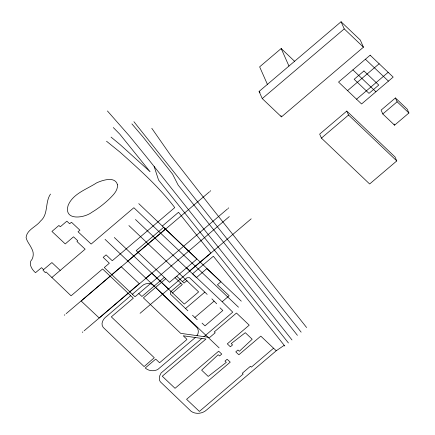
<?xml version="1.0" encoding="UTF-8"?>
<svg xmlns="http://www.w3.org/2000/svg" width="435" height="435" viewBox="0 0 435 435"><rect width="100%" height="100%" fill="white"/><g stroke="black" fill="none" stroke-linecap="round" stroke-linejoin="round"><path stroke-width="0.65" d="M50.503 194.075C44.794 202.308 48.676 214.221 40.477 221.11C36.29 226.831 26.829 229.658 26.089 237.483C26.85 241.566 30.01 244.715 31.641 248.472C34.028 252.316 33.816 257.743 30.733 261.169C29.183 265.519 32.369 269.912 35.496 272.696L41.532 267.655L43.582 269.608L51.906 262.571L60.209 270.423L85.14 249.184L76.951 241.501L77.756 240.772L73.526 236.803L65.25 243.932L51.944 231.431L58.915 225.46L60.296 226.776L66.849 221.159L69.649 223.769L71.454 222.231L79.915 230.169L78.044 231.757L91.154 244.068L133.86 207.712L238.483 307.197M196.952 335.651C199.061 332.927 198.811 328.566 195.875 326.511L155.583 287.426L143.392 297.877L180.666 333.34L209.719 337.435L215.2 332.775L214.286 331.905L236.482 313.031L249.228 325.162L227.298 343.857L230.381 346.793L232.551 344.906L231.192 343.612L245.302 332.688L252.191 339.246L239.326 351.295L237.967 350.001L235.775 351.866L238.837 354.781L260.799 336.114L276.241 350.751L284.213 345.308L284.816 346.042M43.582 269.608L42.983 270.157L45.305 272.636L46.105 271.951L71.074 295.811L102.606 268.955L133.338 298.192L111.322 316.865L154.284 357.733L144.099 366.569L103.215 327.408C100.208 323.678 103.361 318.453 106.809 316.25L130.696 295.675M111.8 274.713L121.147 266.677L139.227 283.615L129.766 291.749L104.269 267.541L109.337 263.235L103.16 257.357L106.091 254.867L112.268 260.739L174.767 207.604C158.998 186.827 139.331 169.422 119.968 152.103L106.526 141.234M110.142 276.122L81.16 301.031L99.213 317.99L128.075 293.185M132.387 294.239L141.875 286.078C145.078 282.886 151.119 282.342 154.148 286.061L164.376 277.318M176.73 276.209L182.493 281.635L186.974 277.78L189.557 277.677L207.174 294.386M284.213 345.308L213.367 256.231L192.58 273.773L222.193 301.732L229.158 295.762L217.435 284.767L220.909 281.771L206.886 268.591L196.5 277.557L135.475 219.496M195.358 337.495L157.715 369.543A11.201 9.456 -23.9 0 1 155.192 370.397C151.728 371.332 147.927 370.343 145.225 368.015L155.714 359.098L159.569 362.763L186.805 339.61L186.865 339.24L183.238 335.787L205.956 339.034L162.266 376.221L175.044 388.324L218.674 351.186L221.763 354.074L219.544 355.966L218.207 354.699L201.639 370.163L208.207 376.416L226.314 362.355L224.982 361.088L227.146 359.25L230.24 362.137L186.582 399.297L199.382 411.423L243.165 374.062L242.3 373.241L250.457 366.265L251.37 367.135L273.544 348.239M154.148 286.061L141.935 296.491L138.819 293.527M155.583 287.426L165.811 278.683M182.493 281.635L184.021 283.093L186.838 280.7L198.621 291.907L184.309 304.076L172.526 292.869L182.303 284.55L180.775 283.098L170.634 291.76L170.373 294.076L187.882 310.786M294.636 61.324L281.184 48.524L259.641 66.843L267.405 84.374M259.086 91.453L341.062 21.75L360.283 40.036L363.448 47.181L281.467 116.884L262.251 98.598L259.086 91.453L260.043 92.367M262.251 98.598L344.232 28.895L341.062 21.75M51.885 277.503L60.209 270.423M162.337 226.048L178.519 212.291L210.893 253.078L189.769 270.777L186.718 267.715M127.846 260.984L165.452 229.011M64.293 315.239L64.907 314.712M66.153 313.657L209.501 191.781M210.121 191.253L210.736 190.726M347.554 90.627L379.151 63.76M145.904 278.161L151.799 273.147L168.519 289.106M82.302 332.373L82.916 331.845M84.162 330.79L227.51 208.914M228.13 208.387L228.745 207.859M356.559 99.196L388.156 72.324M346.787 111.066L319.66 134.132L321.421 138.107L369.641 183.983L396.769 160.923L395.007 156.943L346.787 111.066L348.549 115.041L396.769 160.923M321.421 138.107L348.549 115.041M229.299 216.559L135.029 296.757L129.766 291.749M140.07 313.298L251.202 218.81M395.431 97.946L381.093 110.137L382.795 113.975L394.572 125.182L408.911 112.991L407.209 109.152L395.431 97.946L397.133 101.785L408.911 112.991M382.795 113.975L397.133 101.785M185.533 308.556L204.825 292.151M194.869 317.485L214.102 301.134L216.701 303.771M203.917 336.717L232.752 312.156L222.193 301.732M201.96 338.381L161.108 372.98L159.531 376.237L159.504 380.266L160.374 381.838L191.155 411.341C195.859 414.604 202.618 413.69 206.745 409.835L276.241 350.751M111.061 137.112L120.033 144.523L150.097 171.743L119.804 134.17L113.301 127.553M175.011 277.666L180.775 283.098M344.232 28.895L363.448 47.181M365.405 59.225L388.433 81.133M352.888 69.872L375.916 91.774M138.77 203.629L241.289 301.161M220.028 307.844L222.818 310.498L204.983 325.886L202.068 323.113M128.896 225.569L187.148 280.994M114.318 237.488L172.836 293.163M192.52 315.255L197.213 319.72M105.063 239.364L219.109 347.864M211.867 298.85L214.102 301.134M131.897 123.888L142.789 136.704L172.581 174.125L178.16 185.092L297.409 335.336M107.423 110.963L129.499 136.073L149.009 160.031L291.988 339.947M306.599 327.522L210.274 206.032L170.498 155.11L151.793 128.292M301.145 332.161L133.931 121.713M288.432 342.97L158.547 180.046L154.175 166.545M394.083 124.084L394.572 125.182M281.184 48.524L288.954 66.055M280.939 115.694L281.467 116.884M117.493 184.826C117.939 190.742 113.23 194.956 109.468 198.811C104.041 203.928 98.141 208.566 91.736 212.372C84.281 218.125 63.657 221.072 68.078 205.565C72.748 193.684 86.674 189.383 96.592 182.879C102.481 180.204 115.166 175.881 117.493 184.826M163.587 227.342L136.204 250.625L169.53 282.331L196.914 259.048L163.587 227.342M370.152 55.191L338.55 82.063L361.572 103.97L393.175 77.098L370.152 55.191M363.959 70.959L354.172 79.279L368.994 93.384L378.782 85.059L363.959 70.959"/></g></svg>
